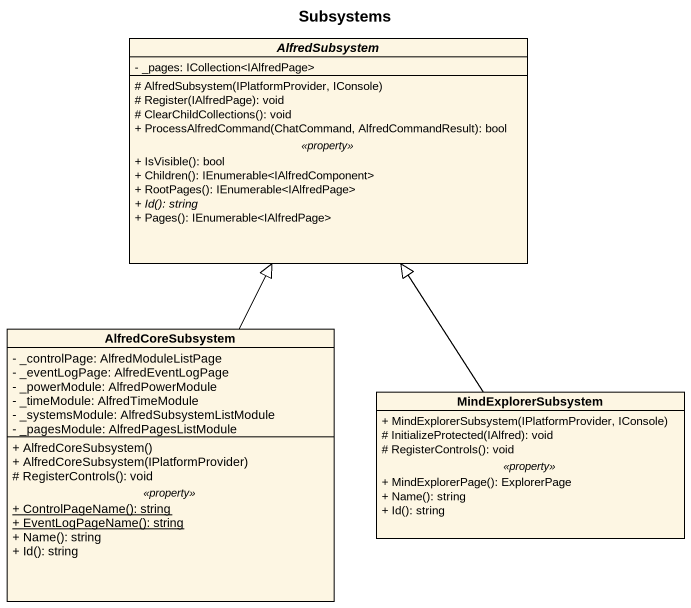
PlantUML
@startuml
title Subsystems
hide circle
hide empty members
skinparam classAttributeIconSize 0
abstract class AlfredSubsystem {
  - _pages: ICollection<IAlfredPage>
  --
  # AlfredSubsystem(IPlatformProvider, IConsole)
  # Register(IAlfredPage): void
  # ClearChildCollections(): void
  + ProcessAlfredCommand(ChatCommand, AlfredCommandResult): bool
  .. <<property>> ..
  + IsVisible(): bool
  + Children(): IEnumerable<IAlfredComponent>
  + RootPages(): IEnumerable<IAlfredPage>
  {abstract} + Id(): string
  + Pages(): IEnumerable<IAlfredPage>
}
class AlfredCoreSubsystem {
  - _controlPage: AlfredModuleListPage
  - _eventLogPage: AlfredEventLogPage
  - _powerModule: AlfredPowerModule
  - _timeModule: AlfredTimeModule
  - _systemsModule: AlfredSubsystemListModule
  - _pagesModule: AlfredPagesListModule
  --
  + AlfredCoreSubsystem()
  + AlfredCoreSubsystem(IPlatformProvider)
  # RegisterControls(): void
  .. <<property>> ..
  {static} + ControlPageName(): string
  {static} + EventLogPageName(): string
  + Name(): string
  + Id(): string
}
class MindExplorerSubsystem {
  + MindExplorerSubsystem(IPlatformProvider, IConsole)
  # InitializeProtected(IAlfred): void
  # RegisterControls(): void
  .. <<property>> ..
  + MindExplorerPage(): ExplorerPage
  + Name(): string
  + Id(): string
}
AlfredCoreSubsystem -up-|> AlfredSubsystem
MindExplorerSubsystem -up-|> AlfredSubsystem
@enduml
